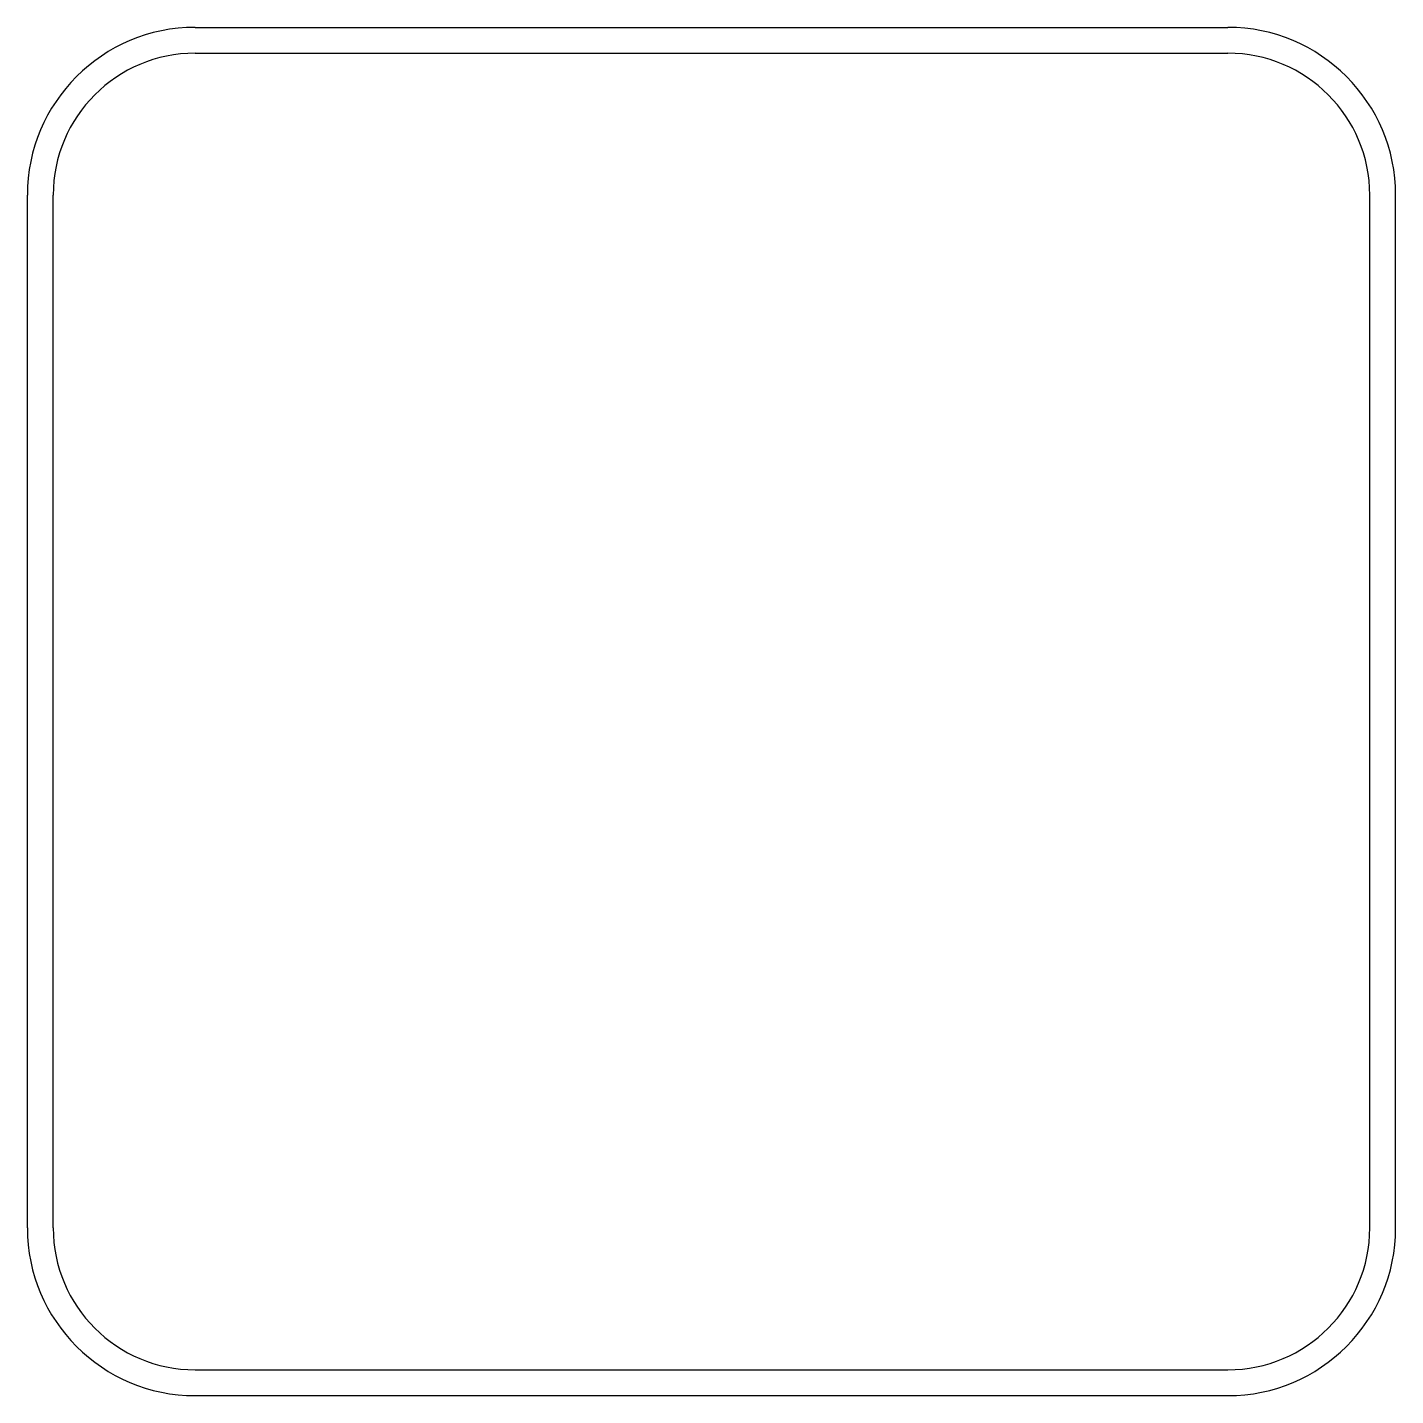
# Model space of a CAD drawing. Header units: millimetres. Extents: x -80 to 80, y -80 to 80.
import ezdxf

# ---------------------------------------------------------------- set-up
doc = ezdxf.new("R2010")
doc.units = ezdxf.units.MM

msp = doc.modelspace()

# ---------------------------------------------------------------- linework, layer by layer
for p, q in [((-60, 79.5), (60, 79.5)), ((-60, 76.5), (60, 76.5)), ((-79.5, -60), (-79.5, 60)), ((-76.5, -60), (-76.5, 60)), ((76.5, -60), (76.5, 60)), ((79.5, -60), (79.5, 60)), ((-60, -76.5), (60, -76.5)), ((-60, -79.5), (60, -79.5))]:
    msp.add_line(p, q)
for centre, radius, start, end in [((-60, 60), 19.5, 90, 180), ((60, 60), 19.5, 0, 90), ((-60, 60), 16.5, 90, 180), ((60, 60), 16.5, 0, 90), ((-60, -60), 19.5, 180, 270), ((-60, -60), 16.5, 180, 270), ((60, -60), 19.5, 270, 360), ((60, -60), 16.5, 270, 360)]:
    msp.add_arc(centre, radius, start, end)

doc.saveas('drawing.dxf')
